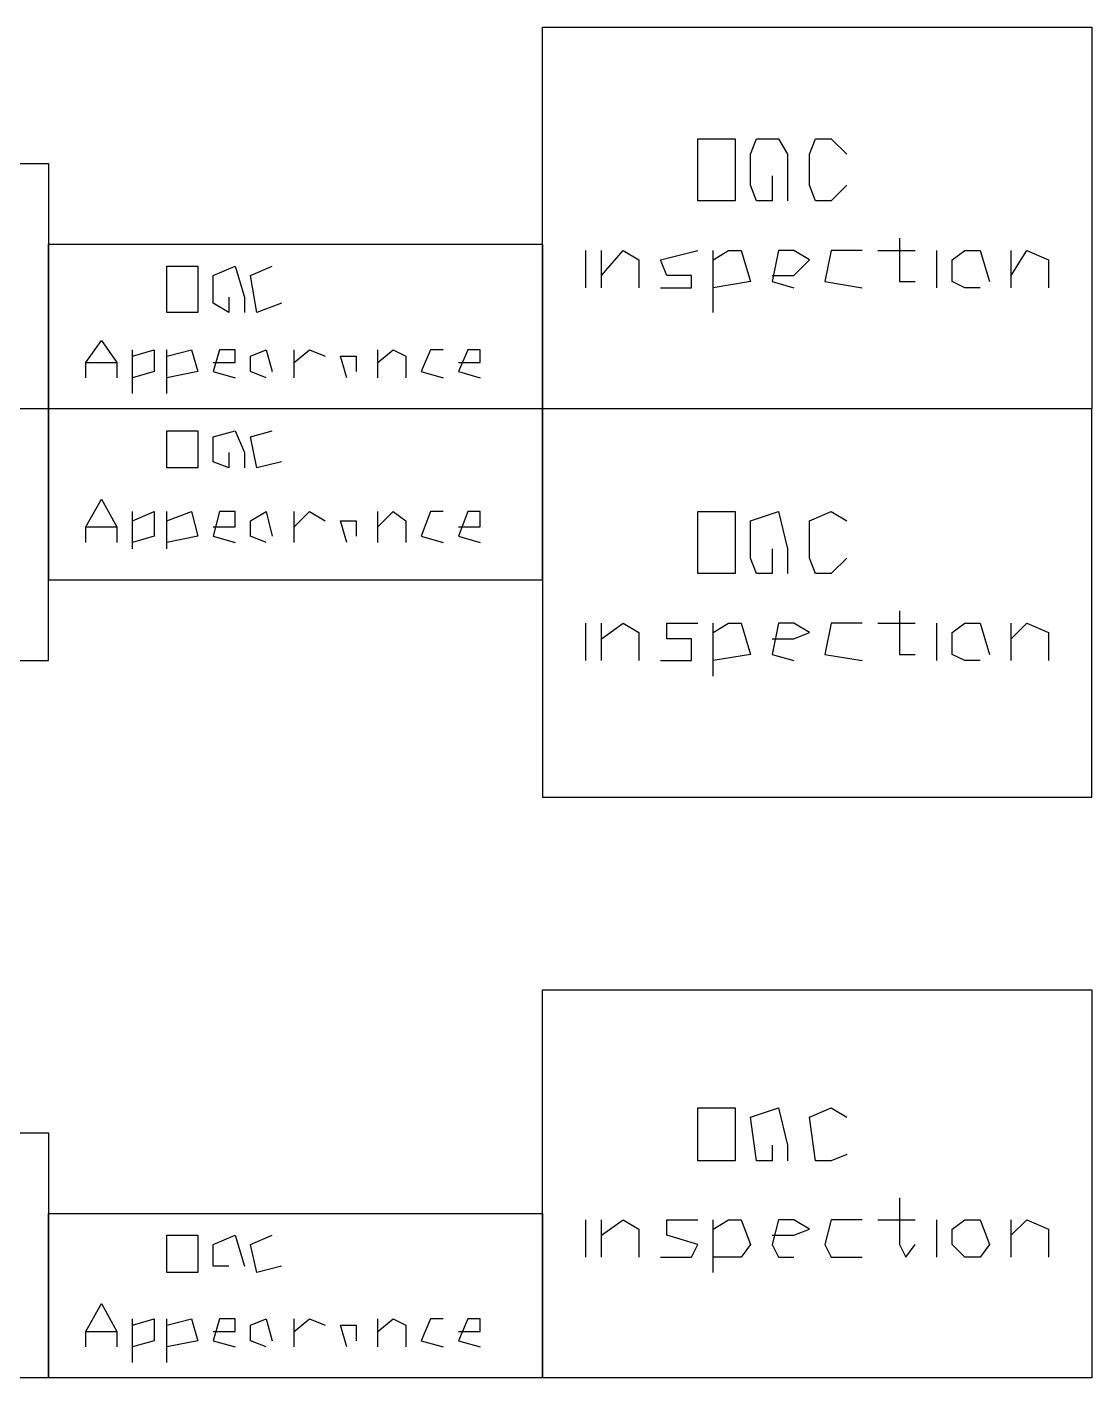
# Model space of a CAD drawing. Header units: millimetres. Extents: x 5 to 415, y 48 to 251.
# Drawn here: x 70.73 to 76.78, y 166.25 to 173.92 of the extents above; entities that cross this region are included whole.
import ezdxf

# ---------------------------------------------------------------- set-up
doc = ezdxf.new("R2010")
doc.units = ezdxf.units.MM
doc.layers.add('P', color=7, linetype='Continuous')

msp = doc.modelspace()

# ---------------------------------------------------------------- linework, layer by layer
at = {"layer": 'P'}
for points in [[(73.66, 171.75), (73.66, 173.919)], [(73.66, 173.919), (76.782, 173.919)], [(73.66, 171.75), (73.66, 173.919)], [(73.66, 173.919), (76.782, 173.919)], [(73.66, 171.75), (73.66, 173.919)], [(73.66, 173.919), (76.782, 173.919)], [(73.66, 171.75), (73.66, 173.919)], [(73.66, 173.919), (76.782, 173.919)], [(76.782, 173.919), (76.782, 171.75)], [(76.782, 173.919), (76.782, 171.75)], [(76.782, 173.919), (76.782, 171.75)], [(76.782, 173.919), (76.782, 171.75)], [(74.542, 172.932), (74.542, 173.284)], [(74.542, 173.284), (74.754, 173.284)], [(74.542, 172.932), (74.542, 173.284)], [(74.542, 173.284), (74.754, 173.284)], [(74.542, 172.932), (74.542, 173.284)], [(74.542, 173.284), (74.754, 173.284)], [(74.542, 172.932), (74.542, 173.284)], [(74.542, 173.284), (74.754, 173.284)], [(74.754, 173.284), (74.754, 172.932)], [(74.754, 173.284), (74.754, 172.932)], [(74.754, 173.284), (74.754, 172.932)], [(74.754, 173.284), (74.754, 172.932)], [(74.842, 173.196), (74.877, 173.284)], [(74.842, 173.196), (74.877, 173.284)], [(74.842, 173.196), (74.877, 173.284)], [(74.842, 173.196), (74.877, 173.284)], [(74.877, 173.284), (75.001, 173.284)], [(74.877, 173.284), (75.001, 173.284)], [(74.877, 173.284), (75.001, 173.284)], [(74.877, 173.284), (75.001, 173.284)], [(75.001, 173.284), (75.053, 173.196)], [(75.001, 173.284), (75.053, 173.196)], [(75.001, 173.284), (75.053, 173.196)], [(75.001, 173.284), (75.053, 173.196)], [(75.177, 173.196), (75.212, 173.284)], [(75.177, 173.196), (75.212, 173.284)], [(75.177, 173.196), (75.212, 173.284)], [(75.177, 173.196), (75.212, 173.284)], [(75.212, 173.284), (75.3, 173.284)], [(75.212, 173.284), (75.3, 173.284)], [(75.212, 173.284), (75.3, 173.284)], [(75.212, 173.284), (75.3, 173.284)], [(75.3, 173.284), (75.389, 173.196)], [(75.3, 173.284), (75.389, 173.196)], [(75.3, 173.284), (75.389, 173.196)], [(75.3, 173.284), (75.389, 173.196)], [(74.842, 173.02), (74.842, 173.196)], [(74.842, 173.02), (74.842, 173.196)], [(74.842, 173.02), (74.842, 173.196)], [(74.842, 173.02), (74.842, 173.196)], [(75.053, 173.196), (75.053, 173.073)], [(75.053, 173.196), (75.053, 173.073)], [(75.053, 173.196), (75.053, 173.073)], [(75.053, 173.196), (75.053, 173.073)], [(75.177, 173.02), (75.177, 173.196)], [(75.177, 173.02), (75.177, 173.196)], [(75.177, 173.02), (75.177, 173.196)], [(75.177, 173.02), (75.177, 173.196)], [(68.016, 173.143), (70.855, 173.143)], [(68.016, 173.143), (70.855, 173.143)], [(68.016, 173.143), (70.855, 173.143)], [(68.016, 173.143), (70.855, 173.143)], [(70.855, 173.143), (70.855, 171.75)], [(70.855, 173.143), (70.855, 171.75)], [(70.855, 173.143), (70.855, 171.75)], [(70.855, 173.143), (70.855, 171.75)], [(74.877, 172.932), (74.842, 173.02)], [(74.877, 172.932), (74.842, 173.02)], [(74.877, 172.932), (74.842, 173.02)], [(74.877, 172.932), (74.842, 173.02)], [(74.965, 173.073), (74.965, 172.932)], [(74.965, 173.073), (74.965, 172.932)], [(74.965, 173.073), (74.965, 172.932)], [(74.965, 173.073), (74.965, 172.932)], [(75.053, 173.073), (75.053, 172.932)], [(75.053, 173.073), (75.053, 172.932)], [(75.053, 173.073), (75.053, 172.932)], [(75.053, 173.073), (75.053, 172.932)], [(75.212, 172.932), (75.177, 173.02)], [(75.212, 172.932), (75.177, 173.02)], [(75.212, 172.932), (75.177, 173.02)], [(75.212, 172.932), (75.177, 173.02)], [(75.389, 173.02), (75.3, 172.932)], [(75.389, 173.02), (75.3, 172.932)], [(75.389, 173.02), (75.3, 172.932)], [(75.389, 173.02), (75.3, 172.932)], [(74.754, 172.932), (74.542, 172.932)], [(74.754, 172.932), (74.542, 172.932)], [(74.754, 172.932), (74.542, 172.932)], [(74.754, 172.932), (74.542, 172.932)], [(74.965, 172.932), (74.877, 172.932)], [(74.965, 172.932), (74.877, 172.932)], [(74.965, 172.932), (74.877, 172.932)], [(74.965, 172.932), (74.877, 172.932)], [(75.3, 172.932), (75.212, 172.932)], [(75.3, 172.932), (75.212, 172.932)], [(75.3, 172.932), (75.212, 172.932)], [(75.3, 172.932), (75.212, 172.932)], [(75.688, 172.72), (75.688, 172.473)], [(75.688, 172.72), (75.688, 172.473)], [(75.688, 172.72), (75.688, 172.473)], [(75.688, 172.72), (75.688, 172.473)], [(70.855, 171.75), (70.855, 172.685)], [(70.855, 172.685), (73.66, 172.685)], [(70.855, 171.75), (70.855, 172.685)], [(70.855, 172.685), (73.66, 172.685)], [(70.855, 171.75), (70.855, 172.685)], [(70.855, 172.685), (73.66, 172.685)], [(70.855, 171.75), (70.855, 172.685)], [(70.855, 172.685), (73.66, 172.685)], [(73.66, 172.685), (73.66, 171.75)], [(73.66, 172.685), (73.66, 171.75)], [(73.66, 172.685), (73.66, 171.75)], [(73.66, 172.685), (73.66, 171.75)], [(73.907, 172.438), (73.907, 172.649)], [(73.907, 172.438), (73.907, 172.649)], [(73.907, 172.438), (73.907, 172.649)], [(73.907, 172.438), (73.907, 172.649)], [(73.995, 172.438), (73.995, 172.649)], [(73.995, 172.508), (74.119, 172.649)], [(73.995, 172.438), (73.995, 172.649)], [(73.995, 172.508), (74.119, 172.649)], [(73.995, 172.438), (73.995, 172.649)], [(73.995, 172.508), (74.119, 172.649)], [(73.995, 172.438), (73.995, 172.649)], [(73.995, 172.508), (74.119, 172.649)], [(74.119, 172.649), (74.207, 172.597)], [(74.119, 172.649), (74.207, 172.597)], [(74.119, 172.649), (74.207, 172.597)], [(74.119, 172.649), (74.207, 172.597)], [(74.33, 172.597), (74.542, 172.649)], [(74.33, 172.597), (74.542, 172.649)], [(74.33, 172.597), (74.542, 172.649)], [(74.33, 172.597), (74.542, 172.649)], [(74.63, 172.297), (74.63, 172.649)], [(74.63, 172.597), (74.718, 172.649)], [(74.63, 172.297), (74.63, 172.649)], [(74.63, 172.597), (74.718, 172.649)], [(74.63, 172.297), (74.63, 172.649)], [(74.63, 172.597), (74.718, 172.649)], [(74.63, 172.297), (74.63, 172.649)], [(74.63, 172.597), (74.718, 172.649)], [(74.718, 172.649), (74.789, 172.649)], [(74.718, 172.649), (74.789, 172.649)], [(74.718, 172.649), (74.789, 172.649)], [(74.718, 172.649), (74.789, 172.649)], [(74.789, 172.649), (74.842, 172.473)], [(74.789, 172.649), (74.842, 172.473)], [(74.789, 172.649), (74.842, 172.473)], [(74.789, 172.649), (74.842, 172.473)], [(75.001, 172.649), (74.965, 172.473)], [(75.001, 172.649), (74.965, 172.473)], [(75.001, 172.649), (74.965, 172.473)], [(75.001, 172.649), (74.965, 172.473)], [(75.089, 172.649), (75.001, 172.649)], [(75.089, 172.649), (75.001, 172.649)], [(75.089, 172.649), (75.001, 172.649)], [(75.089, 172.649), (75.001, 172.649)], [(75.177, 172.597), (75.089, 172.649)], [(75.177, 172.597), (75.089, 172.649)], [(75.177, 172.597), (75.089, 172.649)], [(75.177, 172.597), (75.089, 172.649)], [(75.3, 172.649), (75.265, 172.473)], [(75.3, 172.649), (75.265, 172.473)], [(75.3, 172.649), (75.265, 172.473)], [(75.3, 172.649), (75.265, 172.473)], [(75.477, 172.649), (75.3, 172.649)], [(75.477, 172.649), (75.3, 172.649)], [(75.477, 172.649), (75.3, 172.649)], [(75.477, 172.649), (75.3, 172.649)], [(75.565, 172.649), (75.777, 172.649)], [(75.565, 172.649), (75.777, 172.649)], [(75.565, 172.649), (75.777, 172.649)], [(75.565, 172.649), (75.777, 172.649)], [(75.9, 172.438), (75.9, 172.649)], [(75.9, 172.438), (75.9, 172.649)], [(75.9, 172.438), (75.9, 172.649)], [(75.9, 172.438), (75.9, 172.649)], [(75.988, 172.597), (76.059, 172.649)], [(75.988, 172.597), (76.059, 172.649)], [(75.988, 172.597), (76.059, 172.649)], [(75.988, 172.597), (76.059, 172.649)], [(76.059, 172.649), (76.147, 172.649)], [(76.059, 172.649), (76.147, 172.649)], [(76.059, 172.649), (76.147, 172.649)], [(76.059, 172.649), (76.147, 172.649)], [(76.147, 172.649), (76.2, 172.473)], [(76.147, 172.649), (76.2, 172.473)], [(76.147, 172.649), (76.2, 172.473)], [(76.147, 172.649), (76.2, 172.473)], [(76.323, 172.438), (76.323, 172.649)], [(76.323, 172.508), (76.412, 172.649)], [(76.323, 172.438), (76.323, 172.649)], [(76.323, 172.508), (76.412, 172.649)], [(76.323, 172.438), (76.323, 172.649)], [(76.323, 172.508), (76.412, 172.649)], [(76.323, 172.438), (76.323, 172.649)], [(76.323, 172.508), (76.412, 172.649)], [(76.412, 172.649), (76.535, 172.597)], [(76.412, 172.649), (76.535, 172.597)], [(76.412, 172.649), (76.535, 172.597)], [(76.412, 172.649), (76.535, 172.597)], [(71.526, 172.297), (71.526, 172.561)], [(71.526, 172.561), (71.702, 172.561)], [(71.526, 172.297), (71.526, 172.561)], [(71.526, 172.561), (71.702, 172.561)], [(71.526, 172.297), (71.526, 172.561)], [(71.526, 172.561), (71.702, 172.561)], [(71.526, 172.297), (71.526, 172.561)], [(71.526, 172.561), (71.702, 172.561)], [(71.702, 172.561), (71.702, 172.297)], [(71.702, 172.561), (71.702, 172.297)], [(71.702, 172.561), (71.702, 172.297)], [(71.702, 172.561), (71.702, 172.297)], [(71.79, 172.508), (71.914, 172.561)], [(71.79, 172.508), (71.914, 172.561)], [(71.79, 172.508), (71.914, 172.561)], [(71.79, 172.508), (71.914, 172.561)], [(71.914, 172.561), (71.967, 172.385)], [(71.914, 172.561), (71.967, 172.385)], [(71.914, 172.561), (71.967, 172.385)], [(71.914, 172.561), (71.967, 172.385)], [(72.002, 172.508), (72.125, 172.561)], [(72.002, 172.508), (72.125, 172.561)], [(72.002, 172.508), (72.125, 172.561)], [(72.002, 172.508), (72.125, 172.561)], [(74.207, 172.597), (74.207, 172.438)], [(74.207, 172.597), (74.207, 172.438)], [(74.207, 172.597), (74.207, 172.438)], [(74.207, 172.597), (74.207, 172.438)], [(74.366, 172.508), (74.33, 172.597)], [(74.366, 172.508), (74.33, 172.597)], [(74.366, 172.508), (74.33, 172.597)], [(74.366, 172.508), (74.33, 172.597)], [(75.089, 172.508), (75.177, 172.597)], [(75.089, 172.508), (75.177, 172.597)], [(75.089, 172.508), (75.177, 172.597)], [(75.089, 172.508), (75.177, 172.597)], [(75.988, 172.473), (75.988, 172.597)], [(75.988, 172.473), (75.988, 172.597)], [(75.988, 172.473), (75.988, 172.597)], [(75.988, 172.473), (75.988, 172.597)], [(76.535, 172.597), (76.535, 172.438)], [(76.535, 172.597), (76.535, 172.438)], [(76.535, 172.597), (76.535, 172.438)], [(76.535, 172.597), (76.535, 172.438)], [(71.79, 172.35), (71.79, 172.508)], [(71.79, 172.35), (71.79, 172.508)], [(71.79, 172.35), (71.79, 172.508)], [(71.79, 172.35), (71.79, 172.508)], [(72.037, 172.297), (72.002, 172.508)], [(72.037, 172.297), (72.002, 172.508)], [(72.037, 172.297), (72.002, 172.508)], [(72.037, 172.297), (72.002, 172.508)], [(74.507, 172.508), (74.366, 172.508)], [(74.507, 172.508), (74.366, 172.508)], [(74.507, 172.508), (74.366, 172.508)], [(74.507, 172.508), (74.366, 172.508)], [(74.507, 172.438), (74.507, 172.508)], [(74.507, 172.438), (74.507, 172.508)], [(74.507, 172.438), (74.507, 172.508)], [(74.507, 172.438), (74.507, 172.508)], [(74.842, 172.473), (74.63, 172.438)], [(74.842, 172.473), (74.63, 172.438)], [(74.842, 172.473), (74.63, 172.438)], [(74.842, 172.473), (74.63, 172.438)], [(74.965, 172.508), (75.089, 172.508)], [(74.965, 172.508), (75.089, 172.508)], [(74.965, 172.508), (75.089, 172.508)], [(74.965, 172.508), (75.089, 172.508)], [(74.965, 172.473), (75.089, 172.438)], [(74.965, 172.473), (75.089, 172.438)], [(74.965, 172.473), (75.089, 172.438)], [(74.965, 172.473), (75.089, 172.438)], [(75.265, 172.473), (75.477, 172.438)], [(75.265, 172.473), (75.477, 172.438)], [(75.265, 172.473), (75.477, 172.438)], [(75.265, 172.473), (75.477, 172.438)], [(75.688, 172.473), (75.777, 172.473)], [(75.688, 172.473), (75.777, 172.473)], [(75.688, 172.473), (75.777, 172.473)], [(75.688, 172.473), (75.777, 172.473)], [(76.059, 172.438), (75.988, 172.473)], [(76.059, 172.438), (75.988, 172.473)], [(76.059, 172.438), (75.988, 172.473)], [(76.059, 172.438), (75.988, 172.473)], [(74.33, 172.438), (74.507, 172.438)], [(74.33, 172.438), (74.507, 172.438)], [(74.33, 172.438), (74.507, 172.438)], [(74.33, 172.438), (74.507, 172.438)], [(76.147, 172.438), (76.059, 172.438)], [(76.147, 172.438), (76.059, 172.438)], [(76.147, 172.438), (76.059, 172.438)], [(76.147, 172.438), (76.059, 172.438)], [(71.878, 172.297), (71.79, 172.35)], [(71.878, 172.297), (71.79, 172.35)], [(71.878, 172.297), (71.79, 172.35)], [(71.878, 172.297), (71.79, 172.35)], [(71.878, 172.385), (71.878, 172.297)], [(71.878, 172.385), (71.878, 172.297)], [(71.878, 172.385), (71.878, 172.297)], [(71.878, 172.385), (71.878, 172.297)], [(71.967, 172.385), (71.967, 172.297)], [(71.967, 172.385), (71.967, 172.297)], [(71.967, 172.385), (71.967, 172.297)], [(71.967, 172.385), (71.967, 172.297)], [(72.178, 172.35), (72.037, 172.297)], [(72.178, 172.35), (72.037, 172.297)], [(72.178, 172.35), (72.037, 172.297)], [(72.178, 172.35), (72.037, 172.297)], [(71.702, 172.297), (71.526, 172.297)], [(71.702, 172.297), (71.526, 172.297)], [(71.702, 172.297), (71.526, 172.297)], [(71.702, 172.297), (71.526, 172.297)], [(71.067, 172.014), (71.155, 172.138)], [(71.067, 172.014), (71.155, 172.138)], [(71.067, 172.014), (71.155, 172.138)], [(71.067, 172.014), (71.155, 172.138)], [(71.155, 172.138), (71.243, 172.014)], [(71.155, 172.138), (71.243, 172.014)], [(71.155, 172.138), (71.243, 172.014)], [(71.155, 172.138), (71.243, 172.014)], [(71.332, 171.838), (71.332, 172.085)], [(71.332, 172.05), (71.455, 172.085)], [(71.332, 171.838), (71.332, 172.085)], [(71.332, 172.05), (71.455, 172.085)], [(71.332, 171.838), (71.332, 172.085)], [(71.332, 172.05), (71.455, 172.085)], [(71.332, 171.838), (71.332, 172.085)], [(71.332, 172.05), (71.455, 172.085)], [(71.455, 172.085), (71.455, 171.962)], [(71.455, 172.085), (71.455, 171.962)], [(71.455, 172.085), (71.455, 171.962)], [(71.455, 172.085), (71.455, 171.962)], [(71.526, 171.838), (71.526, 172.085)], [(71.526, 172.05), (71.667, 172.085)], [(71.526, 171.838), (71.526, 172.085)], [(71.526, 172.05), (71.667, 172.085)], [(71.526, 171.838), (71.526, 172.085)], [(71.526, 172.05), (71.667, 172.085)], [(71.526, 171.838), (71.526, 172.085)], [(71.526, 172.05), (71.667, 172.085)], [(71.667, 172.085), (71.702, 171.962)], [(71.667, 172.085), (71.702, 171.962)], [(71.667, 172.085), (71.702, 171.962)], [(71.667, 172.085), (71.702, 171.962)], [(71.826, 172.085), (71.79, 171.962)], [(71.826, 172.085), (71.79, 171.962)], [(71.826, 172.085), (71.79, 171.962)], [(71.826, 172.085), (71.79, 171.962)], [(71.914, 172.085), (71.826, 172.085)], [(71.914, 172.085), (71.826, 172.085)], [(71.914, 172.085), (71.826, 172.085)], [(71.914, 172.085), (71.826, 172.085)], [(71.914, 172.014), (71.914, 172.085)], [(71.914, 172.014), (71.914, 172.085)], [(71.914, 172.014), (71.914, 172.085)], [(71.914, 172.014), (71.914, 172.085)], [(72.002, 172.05), (72.09, 172.085)], [(72.002, 172.05), (72.09, 172.085)], [(72.002, 172.05), (72.09, 172.085)], [(72.002, 172.05), (72.09, 172.085)], [(72.09, 172.085), (72.125, 171.962)], [(72.09, 172.085), (72.125, 171.962)], [(72.09, 172.085), (72.125, 171.962)], [(72.09, 172.085), (72.125, 171.962)], [(72.249, 171.926), (72.249, 172.085)], [(72.249, 172.014), (72.337, 172.085)], [(72.249, 171.926), (72.249, 172.085)], [(72.249, 172.014), (72.337, 172.085)], [(72.249, 171.926), (72.249, 172.085)], [(72.249, 172.014), (72.337, 172.085)], [(72.249, 171.926), (72.249, 172.085)], [(72.249, 172.014), (72.337, 172.085)], [(72.337, 172.085), (72.425, 172.05)], [(72.337, 172.085), (72.425, 172.05)], [(72.337, 172.085), (72.425, 172.05)], [(72.337, 172.085), (72.425, 172.05)], [(72.725, 171.926), (72.725, 172.085)], [(72.725, 172.014), (72.813, 172.085)], [(72.725, 171.926), (72.725, 172.085)], [(72.725, 172.014), (72.813, 172.085)], [(72.725, 171.926), (72.725, 172.085)], [(72.725, 172.014), (72.813, 172.085)], [(72.725, 171.926), (72.725, 172.085)], [(72.725, 172.014), (72.813, 172.085)], [(72.813, 172.085), (72.884, 172.05)], [(72.813, 172.085), (72.884, 172.05)], [(72.813, 172.085), (72.884, 172.05)], [(72.813, 172.085), (72.884, 172.05)], [(73.025, 172.085), (72.972, 171.962)], [(73.025, 172.085), (72.972, 171.962)], [(73.025, 172.085), (72.972, 171.962)], [(73.025, 172.085), (72.972, 171.962)], [(73.096, 172.085), (73.025, 172.085)], [(73.096, 172.085), (73.025, 172.085)], [(73.096, 172.085), (73.025, 172.085)], [(73.096, 172.085), (73.025, 172.085)], [(73.237, 172.085), (73.184, 171.962)], [(73.237, 172.085), (73.184, 171.962)], [(73.237, 172.085), (73.184, 171.962)], [(73.237, 172.085), (73.184, 171.962)], [(73.307, 172.085), (73.237, 172.085)], [(73.307, 172.085), (73.237, 172.085)], [(73.307, 172.085), (73.237, 172.085)], [(73.307, 172.085), (73.237, 172.085)], [(73.307, 172.014), (73.307, 172.085)], [(73.307, 172.014), (73.307, 172.085)], [(73.307, 172.014), (73.307, 172.085)], [(73.307, 172.014), (73.307, 172.085)], [(71.067, 171.926), (71.067, 172.014)], [(71.067, 172.014), (71.243, 172.014)], [(71.067, 171.926), (71.067, 172.014)], [(71.067, 172.014), (71.243, 172.014)], [(71.067, 171.926), (71.067, 172.014)], [(71.067, 172.014), (71.243, 172.014)], [(71.067, 171.926), (71.067, 172.014)], [(71.067, 172.014), (71.243, 172.014)], [(71.243, 172.014), (71.243, 171.926)], [(71.243, 172.014), (71.243, 171.926)], [(71.243, 172.014), (71.243, 171.926)], [(71.243, 172.014), (71.243, 171.926)], [(71.79, 172.014), (71.914, 172.014)], [(71.79, 172.014), (71.914, 172.014)], [(71.79, 172.014), (71.914, 172.014)], [(71.79, 172.014), (71.914, 172.014)], [(72.002, 171.962), (72.002, 172.05)], [(72.002, 171.962), (72.002, 172.05)], [(72.002, 171.962), (72.002, 172.05)], [(72.002, 171.962), (72.002, 172.05)], [(72.549, 171.926), (72.513, 172.05)], [(72.513, 172.05), (72.602, 172.05)], [(72.549, 171.926), (72.513, 172.05)], [(72.513, 172.05), (72.602, 172.05)], [(72.549, 171.926), (72.513, 172.05)], [(72.513, 172.05), (72.602, 172.05)], [(72.549, 171.926), (72.513, 172.05)], [(72.513, 172.05), (72.602, 172.05)], [(72.602, 172.05), (72.602, 171.962)], [(72.602, 172.05), (72.602, 171.962)], [(72.602, 172.05), (72.602, 171.962)], [(72.602, 172.05), (72.602, 171.962)], [(72.884, 172.05), (72.884, 171.926)], [(72.884, 172.05), (72.884, 171.926)], [(72.884, 172.05), (72.884, 171.926)], [(72.884, 172.05), (72.884, 171.926)], [(73.184, 172.014), (73.307, 172.014)], [(73.184, 172.014), (73.307, 172.014)], [(73.184, 172.014), (73.307, 172.014)], [(73.184, 172.014), (73.307, 172.014)], [(71.455, 171.962), (71.332, 171.926)], [(71.455, 171.962), (71.332, 171.926)], [(71.455, 171.962), (71.332, 171.926)], [(71.455, 171.962), (71.332, 171.926)], [(71.702, 171.962), (71.526, 171.926)], [(71.702, 171.962), (71.526, 171.926)], [(71.702, 171.962), (71.526, 171.926)], [(71.702, 171.962), (71.526, 171.926)], [(71.79, 171.962), (71.914, 171.926)], [(71.79, 171.962), (71.914, 171.926)], [(71.79, 171.962), (71.914, 171.926)], [(71.79, 171.962), (71.914, 171.926)], [(72.09, 171.926), (72.002, 171.962)], [(72.09, 171.926), (72.002, 171.962)], [(72.09, 171.926), (72.002, 171.962)], [(72.09, 171.926), (72.002, 171.962)], [(72.972, 171.962), (73.096, 171.926)], [(72.972, 171.962), (73.096, 171.926)], [(72.972, 171.962), (73.096, 171.926)], [(72.972, 171.962), (73.096, 171.926)], [(73.184, 171.962), (73.307, 171.926)], [(73.184, 171.962), (73.307, 171.926)], [(73.184, 171.962), (73.307, 171.926)], [(73.184, 171.962), (73.307, 171.926)], [(70.855, 171.75), (68.016, 171.75)], [(70.855, 171.75), (68.016, 171.75)], [(70.855, 171.75), (68.016, 171.75)], [(70.855, 171.75), (68.016, 171.75)], [(70.855, 171.75), (68.016, 171.75)], [(73.66, 171.75), (70.855, 171.75)], [(73.66, 171.75), (70.855, 171.75)], [(73.66, 171.75), (70.855, 171.75)], [(73.66, 171.75), (70.855, 171.75)], [(73.66, 171.75), (70.855, 171.75)], [(70.855, 171.75), (70.855, 170.78)], [(70.855, 170.321), (70.855, 171.75)], [(76.782, 171.75), (73.66, 171.75)], [(76.782, 171.75), (73.66, 171.75)], [(76.782, 171.75), (73.66, 171.75)], [(76.782, 171.75), (73.66, 171.75)], [(76.782, 171.75), (73.66, 171.75)], [(73.66, 171.75), (73.66, 169.545)], [(73.66, 170.78), (73.66, 171.75)], [(76.782, 169.545), (76.782, 171.75)], [(71.526, 171.415), (71.526, 171.626)], [(71.526, 171.626), (71.702, 171.626)], [(71.702, 171.626), (71.702, 171.415)], [(71.79, 171.591), (71.914, 171.626)], [(71.914, 171.626), (71.967, 171.503)], [(72.002, 171.591), (72.125, 171.626)], [(71.79, 171.45), (71.79, 171.591)], [(72.037, 171.415), (72.002, 171.591)], [(71.878, 171.503), (71.878, 171.415)], [(71.967, 171.503), (71.967, 171.415)], [(71.702, 171.415), (71.526, 171.415)], [(71.878, 171.415), (71.79, 171.45)], [(72.178, 171.45), (72.037, 171.415)], [(71.067, 171.08), (71.155, 171.238)], [(71.155, 171.238), (71.243, 171.08)], [(71.332, 170.956), (71.332, 171.168)], [(71.332, 171.115), (71.455, 171.168)], [(71.455, 171.168), (71.455, 171.027)], [(71.526, 170.956), (71.526, 171.168)], [(71.526, 171.115), (71.667, 171.168)], [(71.667, 171.168), (71.702, 171.027)], [(71.826, 171.168), (71.79, 171.027)], [(71.914, 171.168), (71.826, 171.168)], [(71.914, 171.08), (71.914, 171.168)], [(72.002, 171.115), (72.09, 171.168)], [(72.09, 171.168), (72.125, 171.027)], [(72.249, 170.991), (72.249, 171.168)], [(72.249, 171.08), (72.337, 171.168)], [(72.337, 171.168), (72.425, 171.115)], [(72.725, 170.991), (72.725, 171.168)], [(72.725, 171.08), (72.813, 171.168)], [(72.813, 171.168), (72.884, 171.115)], [(73.025, 171.168), (72.972, 171.027)], [(73.096, 171.168), (73.025, 171.168)], [(73.237, 171.168), (73.184, 171.027)], [(73.307, 171.168), (73.237, 171.168)], [(73.307, 171.08), (73.307, 171.168)], [(74.542, 170.815), (74.542, 171.168)], [(74.542, 171.168), (74.754, 171.168)], [(74.754, 171.168), (74.754, 170.815)], [(74.842, 171.115), (75.001, 171.168)], [(75.001, 171.168), (75.053, 170.956)], [(75.177, 171.115), (75.3, 171.168)], [(75.3, 171.168), (75.389, 171.115)], [(72.002, 171.027), (72.002, 171.115)], [(72.549, 170.991), (72.513, 171.115)], [(72.513, 171.115), (72.602, 171.115)], [(72.602, 171.115), (72.602, 171.027)], [(72.884, 171.115), (72.884, 170.991)], [(74.842, 170.903), (74.842, 171.115)], [(75.177, 170.903), (75.177, 171.115)], [(71.067, 170.991), (71.067, 171.08)], [(71.067, 171.08), (71.243, 171.08)], [(71.243, 171.08), (71.243, 170.991)], [(71.455, 171.027), (71.332, 170.991)], [(71.702, 171.027), (71.526, 170.991)], [(71.79, 171.08), (71.914, 171.08)], [(71.79, 171.027), (71.914, 170.991)], [(72.09, 170.991), (72.002, 171.027)], [(72.972, 171.027), (73.096, 170.991)], [(73.184, 171.08), (73.307, 171.08)], [(73.184, 171.027), (73.307, 170.991)], [(74.965, 170.956), (74.965, 170.815)], [(75.053, 170.956), (75.053, 170.815)], [(74.877, 170.815), (74.842, 170.903)], [(75.212, 170.815), (75.177, 170.903)], [(75.389, 170.903), (75.3, 170.815)], [(70.855, 170.78), (73.66, 170.78)], [(74.754, 170.815), (74.542, 170.815)], [(74.965, 170.815), (74.877, 170.815)], [(75.3, 170.815), (75.212, 170.815)], [(75.688, 170.603), (75.688, 170.356)], [(73.907, 170.321), (73.907, 170.533)], [(73.995, 170.321), (73.995, 170.533)], [(73.995, 170.445), (74.119, 170.533)], [(74.119, 170.533), (74.207, 170.48)], [(74.207, 170.48), (74.207, 170.321)], [(74.366, 170.445), (74.366, 170.533)], [(74.366, 170.533), (74.542, 170.533)], [(74.63, 170.233), (74.63, 170.533)], [(74.63, 170.48), (74.718, 170.533)], [(74.718, 170.533), (74.789, 170.533)], [(74.789, 170.533), (74.842, 170.356)], [(75.001, 170.533), (74.965, 170.356)], [(75.089, 170.533), (75.001, 170.533)], [(75.177, 170.48), (75.089, 170.533)], [(75.089, 170.445), (75.177, 170.48)], [(75.3, 170.533), (75.265, 170.356)], [(75.477, 170.533), (75.3, 170.533)], [(75.565, 170.533), (75.777, 170.533)], [(75.9, 170.321), (75.9, 170.533)], [(75.988, 170.48), (76.059, 170.533)], [(75.988, 170.356), (75.988, 170.48)], [(76.059, 170.533), (76.147, 170.533)], [(76.147, 170.533), (76.2, 170.356)], [(76.323, 170.321), (76.323, 170.533)], [(76.323, 170.445), (76.412, 170.533)], [(76.412, 170.533), (76.535, 170.48)], [(76.535, 170.48), (76.535, 170.321)], [(74.507, 170.445), (74.366, 170.445)], [(74.507, 170.321), (74.507, 170.445)], [(74.965, 170.445), (75.089, 170.445)], [(68.016, 170.321), (70.855, 170.321)], [(74.33, 170.321), (74.507, 170.321)], [(74.842, 170.356), (74.63, 170.321)], [(74.965, 170.356), (75.089, 170.321)], [(75.265, 170.356), (75.477, 170.321)], [(75.688, 170.356), (75.777, 170.356)], [(76.059, 170.321), (75.988, 170.356)], [(76.147, 170.321), (76.059, 170.321)], [(73.66, 169.545), (76.782, 169.545)], [(73.66, 166.247), (73.66, 168.451)], [(73.66, 168.451), (76.782, 168.451)], [(73.66, 166.247), (73.66, 168.451)], [(73.66, 168.451), (76.782, 168.451)], [(73.66, 166.247), (73.66, 168.451)], [(73.66, 168.451), (76.782, 168.451)], [(73.66, 166.247), (73.66, 168.451)], [(73.66, 168.451), (76.782, 168.451)], [(76.782, 168.451), (76.782, 166.247)], [(76.782, 168.451), (76.782, 166.247)], [(76.782, 168.451), (76.782, 166.247)], [(76.782, 168.451), (76.782, 166.247)], [(74.542, 167.481), (74.542, 167.781)], [(74.542, 167.781), (74.754, 167.781)], [(74.542, 167.481), (74.542, 167.781)], [(74.542, 167.781), (74.754, 167.781)], [(74.542, 167.481), (74.542, 167.781)], [(74.542, 167.781), (74.754, 167.781)], [(74.542, 167.481), (74.542, 167.781)], [(74.542, 167.781), (74.754, 167.781)], [(74.754, 167.781), (74.754, 167.481)], [(74.754, 167.781), (74.754, 167.481)], [(74.754, 167.781), (74.754, 167.481)], [(74.754, 167.781), (74.754, 167.481)], [(74.842, 167.728), (75.001, 167.781)], [(74.842, 167.728), (75.001, 167.781)], [(74.842, 167.728), (75.001, 167.781)], [(74.842, 167.728), (75.001, 167.781)], [(74.877, 167.481), (74.842, 167.728)], [(74.877, 167.481), (74.842, 167.728)], [(74.877, 167.481), (74.842, 167.728)], [(74.877, 167.481), (74.842, 167.728)], [(75.001, 167.781), (75.053, 167.569)], [(75.001, 167.781), (75.053, 167.569)], [(75.001, 167.781), (75.053, 167.569)], [(75.001, 167.781), (75.053, 167.569)], [(75.177, 167.728), (75.3, 167.781)], [(75.177, 167.728), (75.3, 167.781)], [(75.177, 167.728), (75.3, 167.781)], [(75.177, 167.728), (75.3, 167.781)], [(75.212, 167.481), (75.177, 167.728)], [(75.212, 167.481), (75.177, 167.728)], [(75.212, 167.481), (75.177, 167.728)], [(75.212, 167.481), (75.177, 167.728)], [(75.3, 167.781), (75.389, 167.728)], [(75.3, 167.781), (75.389, 167.728)], [(75.3, 167.781), (75.389, 167.728)], [(75.3, 167.781), (75.389, 167.728)], [(68.016, 167.64), (70.855, 167.64)], [(68.016, 167.64), (70.855, 167.64)], [(68.016, 167.64), (70.855, 167.64)], [(68.016, 167.64), (70.855, 167.64)], [(70.855, 167.64), (70.855, 166.247)], [(70.855, 167.64), (70.855, 166.247)], [(70.855, 167.64), (70.855, 166.247)], [(70.855, 167.64), (70.855, 166.247)], [(74.965, 167.569), (74.965, 167.481)], [(74.965, 167.569), (74.965, 167.481)], [(74.965, 167.569), (74.965, 167.481)], [(74.965, 167.569), (74.965, 167.481)], [(75.053, 167.569), (75.053, 167.481)], [(75.053, 167.569), (75.053, 167.481)], [(75.053, 167.569), (75.053, 167.481)], [(75.053, 167.569), (75.053, 167.481)], [(74.754, 167.481), (74.542, 167.481)], [(74.754, 167.481), (74.542, 167.481)], [(74.754, 167.481), (74.542, 167.481)], [(74.754, 167.481), (74.542, 167.481)], [(74.965, 167.481), (74.877, 167.481)], [(74.965, 167.481), (74.877, 167.481)], [(74.965, 167.481), (74.877, 167.481)], [(74.965, 167.481), (74.877, 167.481)], [(75.3, 167.481), (75.212, 167.481)], [(75.3, 167.481), (75.212, 167.481)], [(75.3, 167.481), (75.212, 167.481)], [(75.3, 167.481), (75.212, 167.481)], [(75.389, 167.517), (75.3, 167.481)], [(75.389, 167.517), (75.3, 167.481)], [(75.389, 167.517), (75.3, 167.481)], [(75.389, 167.517), (75.3, 167.481)], [(75.688, 167.27), (75.688, 167.005)], [(75.688, 167.27), (75.688, 167.005)], [(75.688, 167.27), (75.688, 167.005)], [(75.688, 167.27), (75.688, 167.005)], [(70.855, 166.247), (70.855, 167.181)], [(70.855, 167.181), (73.66, 167.181)], [(70.855, 166.247), (70.855, 167.181)], [(70.855, 167.181), (73.66, 167.181)], [(70.855, 166.247), (70.855, 167.181)], [(70.855, 167.181), (73.66, 167.181)], [(70.855, 166.247), (70.855, 167.181)], [(70.855, 167.181), (73.66, 167.181)], [(73.66, 167.181), (73.66, 166.247)], [(73.66, 167.181), (73.66, 166.247)], [(73.66, 167.181), (73.66, 166.247)], [(73.66, 167.181), (73.66, 166.247)], [(73.907, 166.934), (73.907, 167.146)], [(73.907, 166.934), (73.907, 167.146)], [(73.907, 166.934), (73.907, 167.146)], [(73.907, 166.934), (73.907, 167.146)], [(73.995, 166.934), (73.995, 167.146)], [(73.995, 167.058), (74.119, 167.146)], [(73.995, 166.934), (73.995, 167.146)], [(73.995, 167.058), (74.119, 167.146)], [(73.995, 166.934), (73.995, 167.146)], [(73.995, 167.058), (74.119, 167.146)], [(73.995, 166.934), (73.995, 167.146)], [(73.995, 167.058), (74.119, 167.146)], [(74.119, 167.146), (74.207, 167.093)], [(74.119, 167.146), (74.207, 167.093)], [(74.119, 167.146), (74.207, 167.093)], [(74.119, 167.146), (74.207, 167.093)], [(74.366, 167.058), (74.366, 167.146)], [(74.366, 167.146), (74.542, 167.146)], [(74.366, 167.058), (74.366, 167.146)], [(74.366, 167.146), (74.542, 167.146)], [(74.366, 167.058), (74.366, 167.146)], [(74.366, 167.146), (74.542, 167.146)], [(74.366, 167.058), (74.366, 167.146)], [(74.366, 167.146), (74.542, 167.146)], [(74.63, 166.846), (74.63, 167.146)], [(74.63, 167.093), (74.718, 167.146)], [(74.63, 166.846), (74.63, 167.146)], [(74.63, 167.093), (74.718, 167.146)], [(74.63, 166.846), (74.63, 167.146)], [(74.63, 167.093), (74.718, 167.146)], [(74.63, 166.846), (74.63, 167.146)], [(74.63, 167.093), (74.718, 167.146)], [(74.718, 167.146), (74.789, 167.146)], [(74.718, 167.146), (74.789, 167.146)], [(74.718, 167.146), (74.789, 167.146)], [(74.718, 167.146), (74.789, 167.146)], [(74.789, 167.146), (74.842, 167.005)], [(74.789, 167.146), (74.842, 167.005)], [(74.789, 167.146), (74.842, 167.005)], [(74.789, 167.146), (74.842, 167.005)], [(75.001, 167.146), (74.965, 167.005)], [(75.001, 167.146), (74.965, 167.005)], [(75.001, 167.146), (74.965, 167.005)], [(75.001, 167.146), (74.965, 167.005)], [(75.089, 167.146), (75.001, 167.146)], [(75.089, 167.146), (75.001, 167.146)], [(75.089, 167.146), (75.001, 167.146)], [(75.089, 167.146), (75.001, 167.146)], [(75.177, 167.093), (75.089, 167.146)], [(75.177, 167.093), (75.089, 167.146)], [(75.177, 167.093), (75.089, 167.146)], [(75.177, 167.093), (75.089, 167.146)], [(75.3, 167.146), (75.265, 167.005)], [(75.3, 167.146), (75.265, 167.005)], [(75.3, 167.146), (75.265, 167.005)], [(75.3, 167.146), (75.265, 167.005)], [(75.477, 167.146), (75.3, 167.146)], [(75.477, 167.146), (75.3, 167.146)], [(75.477, 167.146), (75.3, 167.146)], [(75.477, 167.146), (75.3, 167.146)], [(75.565, 167.146), (75.777, 167.146)], [(75.565, 167.146), (75.777, 167.146)], [(75.565, 167.146), (75.777, 167.146)], [(75.565, 167.146), (75.777, 167.146)], [(75.9, 166.934), (75.9, 167.146)], [(75.9, 166.934), (75.9, 167.146)], [(75.9, 166.934), (75.9, 167.146)], [(75.9, 166.934), (75.9, 167.146)], [(75.988, 167.093), (76.059, 167.146)], [(75.988, 167.093), (76.059, 167.146)], [(75.988, 167.093), (76.059, 167.146)], [(75.988, 167.093), (76.059, 167.146)], [(76.059, 167.146), (76.147, 167.146)], [(76.059, 167.146), (76.147, 167.146)], [(76.059, 167.146), (76.147, 167.146)], [(76.059, 167.146), (76.147, 167.146)], [(76.147, 167.146), (76.2, 167.005)], [(76.147, 167.146), (76.2, 167.005)], [(76.147, 167.146), (76.2, 167.005)], [(76.147, 167.146), (76.2, 167.005)], [(76.323, 166.934), (76.323, 167.146)], [(76.323, 167.058), (76.412, 167.146)], [(76.323, 166.934), (76.323, 167.146)], [(76.323, 167.058), (76.412, 167.146)], [(76.323, 166.934), (76.323, 167.146)], [(76.323, 167.058), (76.412, 167.146)], [(76.323, 166.934), (76.323, 167.146)], [(76.323, 167.058), (76.412, 167.146)], [(76.412, 167.146), (76.535, 167.093)], [(76.412, 167.146), (76.535, 167.093)], [(76.412, 167.146), (76.535, 167.093)], [(76.412, 167.146), (76.535, 167.093)], [(71.526, 166.846), (71.526, 167.058)], [(71.526, 167.058), (71.702, 167.058)], [(71.526, 166.846), (71.526, 167.058)], [(71.526, 167.058), (71.702, 167.058)], [(71.526, 166.846), (71.526, 167.058)], [(71.526, 167.058), (71.702, 167.058)], [(71.526, 166.846), (71.526, 167.058)], [(71.526, 167.058), (71.702, 167.058)], [(71.702, 167.058), (71.702, 166.846)], [(71.702, 167.058), (71.702, 166.846)], [(71.702, 167.058), (71.702, 166.846)], [(71.702, 167.058), (71.702, 166.846)], [(71.79, 167.005), (71.914, 167.058)], [(71.79, 167.005), (71.914, 167.058)], [(71.79, 167.005), (71.914, 167.058)], [(71.79, 167.005), (71.914, 167.058)], [(71.914, 167.058), (71.967, 166.882)], [(71.914, 167.058), (71.967, 166.882)], [(71.914, 167.058), (71.967, 166.882)], [(71.914, 167.058), (71.967, 166.882)], [(72.002, 167.005), (72.125, 167.058)], [(72.002, 167.005), (72.125, 167.058)], [(72.002, 167.005), (72.125, 167.058)], [(72.002, 167.005), (72.125, 167.058)], [(74.207, 167.093), (74.207, 166.934)], [(74.207, 167.093), (74.207, 166.934)], [(74.207, 167.093), (74.207, 166.934)], [(74.207, 167.093), (74.207, 166.934)], [(74.542, 167.005), (74.366, 167.058)], [(74.542, 167.005), (74.366, 167.058)], [(74.542, 167.005), (74.366, 167.058)], [(74.542, 167.005), (74.366, 167.058)], [(74.965, 167.058), (75.089, 167.058)], [(74.965, 167.058), (75.089, 167.058)], [(74.965, 167.058), (75.089, 167.058)], [(74.965, 167.058), (75.089, 167.058)], [(75.089, 167.058), (75.177, 167.093)], [(75.089, 167.058), (75.177, 167.093)], [(75.089, 167.058), (75.177, 167.093)], [(75.089, 167.058), (75.177, 167.093)], [(75.988, 167.005), (75.988, 167.093)], [(75.988, 167.005), (75.988, 167.093)], [(75.988, 167.005), (75.988, 167.093)], [(75.988, 167.005), (75.988, 167.093)], [(76.535, 167.093), (76.535, 166.934)], [(76.535, 167.093), (76.535, 166.934)], [(76.535, 167.093), (76.535, 166.934)], [(76.535, 167.093), (76.535, 166.934)], [(71.79, 166.882), (71.79, 167.005)], [(71.79, 166.882), (71.79, 167.005)], [(71.79, 166.882), (71.79, 167.005)], [(71.79, 166.882), (71.79, 167.005)], [(72.037, 166.846), (72.002, 167.005)], [(72.037, 166.846), (72.002, 167.005)], [(72.037, 166.846), (72.002, 167.005)], [(72.037, 166.846), (72.002, 167.005)], [(74.507, 166.934), (74.542, 167.005)], [(74.507, 166.934), (74.542, 167.005)], [(74.507, 166.934), (74.542, 167.005)], [(74.507, 166.934), (74.542, 167.005)], [(74.842, 167.005), (74.789, 166.934)], [(74.842, 167.005), (74.789, 166.934)], [(74.842, 167.005), (74.789, 166.934)], [(74.842, 167.005), (74.789, 166.934)], [(74.965, 167.005), (75.001, 166.934)], [(74.965, 167.005), (75.001, 166.934)], [(74.965, 167.005), (75.001, 166.934)], [(74.965, 167.005), (75.001, 166.934)], [(75.265, 167.005), (75.3, 166.934)], [(75.265, 167.005), (75.3, 166.934)], [(75.265, 167.005), (75.3, 166.934)], [(75.265, 167.005), (75.3, 166.934)], [(75.688, 167.005), (75.724, 166.934)], [(75.688, 167.005), (75.724, 166.934)], [(75.688, 167.005), (75.724, 166.934)], [(75.688, 167.005), (75.724, 166.934)], [(75.724, 166.934), (75.777, 167.005)], [(75.724, 166.934), (75.777, 167.005)], [(75.724, 166.934), (75.777, 167.005)], [(75.724, 166.934), (75.777, 167.005)], [(76.059, 166.934), (75.988, 167.005)], [(76.059, 166.934), (75.988, 167.005)], [(76.059, 166.934), (75.988, 167.005)], [(76.059, 166.934), (75.988, 167.005)], [(76.2, 167.005), (76.147, 166.934)], [(76.2, 167.005), (76.147, 166.934)], [(76.2, 167.005), (76.147, 166.934)], [(76.2, 167.005), (76.147, 166.934)], [(71.878, 166.882), (71.79, 166.882)], [(71.878, 166.882), (71.79, 166.882)], [(71.878, 166.882), (71.79, 166.882)], [(71.878, 166.882), (71.79, 166.882)], [(72.178, 166.882), (72.037, 166.846)], [(72.178, 166.882), (72.037, 166.846)], [(72.178, 166.882), (72.037, 166.846)], [(72.178, 166.882), (72.037, 166.846)], [(74.33, 166.934), (74.507, 166.934)], [(74.33, 166.934), (74.507, 166.934)], [(74.33, 166.934), (74.507, 166.934)], [(74.33, 166.934), (74.507, 166.934)], [(74.789, 166.934), (74.63, 166.934)], [(74.789, 166.934), (74.63, 166.934)], [(74.789, 166.934), (74.63, 166.934)], [(74.789, 166.934), (74.63, 166.934)], [(75.001, 166.934), (75.089, 166.934)], [(75.001, 166.934), (75.089, 166.934)], [(75.001, 166.934), (75.089, 166.934)], [(75.001, 166.934), (75.089, 166.934)], [(75.3, 166.934), (75.477, 166.934)], [(75.3, 166.934), (75.477, 166.934)], [(75.3, 166.934), (75.477, 166.934)], [(75.3, 166.934), (75.477, 166.934)], [(76.147, 166.934), (76.059, 166.934)], [(76.147, 166.934), (76.059, 166.934)], [(76.147, 166.934), (76.059, 166.934)], [(76.147, 166.934), (76.059, 166.934)], [(71.702, 166.846), (71.526, 166.846)], [(71.702, 166.846), (71.526, 166.846)], [(71.702, 166.846), (71.526, 166.846)], [(71.702, 166.846), (71.526, 166.846)], [(71.067, 166.511), (71.155, 166.67)], [(71.067, 166.511), (71.155, 166.67)], [(71.067, 166.511), (71.155, 166.67)], [(71.067, 166.511), (71.155, 166.67)], [(71.155, 166.67), (71.243, 166.511)], [(71.155, 166.67), (71.243, 166.511)], [(71.155, 166.67), (71.243, 166.511)], [(71.155, 166.67), (71.243, 166.511)], [(71.332, 166.335), (71.332, 166.582)], [(71.332, 166.546), (71.455, 166.582)], [(71.332, 166.335), (71.332, 166.582)], [(71.332, 166.546), (71.455, 166.582)], [(71.332, 166.335), (71.332, 166.582)], [(71.332, 166.546), (71.455, 166.582)], [(71.332, 166.335), (71.332, 166.582)], [(71.332, 166.546), (71.455, 166.582)], [(71.455, 166.582), (71.455, 166.458)], [(71.455, 166.582), (71.455, 166.458)], [(71.455, 166.582), (71.455, 166.458)], [(71.455, 166.582), (71.455, 166.458)], [(71.526, 166.335), (71.526, 166.582)], [(71.526, 166.546), (71.667, 166.582)], [(71.526, 166.335), (71.526, 166.582)], [(71.526, 166.546), (71.667, 166.582)], [(71.526, 166.335), (71.526, 166.582)], [(71.526, 166.546), (71.667, 166.582)], [(71.526, 166.335), (71.526, 166.582)], [(71.526, 166.546), (71.667, 166.582)], [(71.667, 166.582), (71.702, 166.458)], [(71.667, 166.582), (71.702, 166.458)], [(71.667, 166.582), (71.702, 166.458)], [(71.667, 166.582), (71.702, 166.458)], [(71.826, 166.582), (71.79, 166.458)], [(71.826, 166.582), (71.79, 166.458)], [(71.826, 166.582), (71.79, 166.458)], [(71.826, 166.582), (71.79, 166.458)], [(71.914, 166.582), (71.826, 166.582)], [(71.914, 166.582), (71.826, 166.582)], [(71.914, 166.582), (71.826, 166.582)], [(71.914, 166.582), (71.826, 166.582)], [(71.914, 166.511), (71.914, 166.582)], [(71.914, 166.511), (71.914, 166.582)], [(71.914, 166.511), (71.914, 166.582)], [(71.914, 166.511), (71.914, 166.582)], [(72.002, 166.546), (72.09, 166.582)], [(72.002, 166.546), (72.09, 166.582)], [(72.002, 166.546), (72.09, 166.582)], [(72.002, 166.546), (72.09, 166.582)], [(72.09, 166.582), (72.125, 166.458)], [(72.09, 166.582), (72.125, 166.458)], [(72.09, 166.582), (72.125, 166.458)], [(72.09, 166.582), (72.125, 166.458)], [(72.249, 166.423), (72.249, 166.582)], [(72.249, 166.511), (72.337, 166.582)], [(72.249, 166.423), (72.249, 166.582)], [(72.249, 166.511), (72.337, 166.582)], [(72.249, 166.423), (72.249, 166.582)], [(72.249, 166.511), (72.337, 166.582)], [(72.249, 166.423), (72.249, 166.582)], [(72.249, 166.511), (72.337, 166.582)], [(72.337, 166.582), (72.425, 166.546)], [(72.337, 166.582), (72.425, 166.546)], [(72.337, 166.582), (72.425, 166.546)], [(72.337, 166.582), (72.425, 166.546)], [(72.725, 166.423), (72.725, 166.582)], [(72.725, 166.511), (72.813, 166.582)], [(72.725, 166.423), (72.725, 166.582)], [(72.725, 166.511), (72.813, 166.582)], [(72.725, 166.423), (72.725, 166.582)], [(72.725, 166.511), (72.813, 166.582)], [(72.725, 166.423), (72.725, 166.582)], [(72.725, 166.511), (72.813, 166.582)], [(72.813, 166.582), (72.884, 166.546)], [(72.813, 166.582), (72.884, 166.546)], [(72.813, 166.582), (72.884, 166.546)], [(72.813, 166.582), (72.884, 166.546)], [(73.025, 166.582), (72.972, 166.458)], [(73.025, 166.582), (72.972, 166.458)], [(73.025, 166.582), (72.972, 166.458)], [(73.025, 166.582), (72.972, 166.458)], [(73.096, 166.582), (73.025, 166.582)], [(73.096, 166.582), (73.025, 166.582)], [(73.096, 166.582), (73.025, 166.582)], [(73.096, 166.582), (73.025, 166.582)], [(73.237, 166.582), (73.184, 166.458)], [(73.237, 166.582), (73.184, 166.458)], [(73.237, 166.582), (73.184, 166.458)], [(73.237, 166.582), (73.184, 166.458)], [(73.307, 166.582), (73.237, 166.582)], [(73.307, 166.582), (73.237, 166.582)], [(73.307, 166.582), (73.237, 166.582)], [(73.307, 166.582), (73.237, 166.582)], [(73.307, 166.511), (73.307, 166.582)], [(73.307, 166.511), (73.307, 166.582)], [(73.307, 166.511), (73.307, 166.582)], [(73.307, 166.511), (73.307, 166.582)], [(71.067, 166.423), (71.067, 166.511)], [(71.067, 166.511), (71.243, 166.511)], [(71.067, 166.423), (71.067, 166.511)], [(71.067, 166.511), (71.243, 166.511)], [(71.067, 166.423), (71.067, 166.511)], [(71.067, 166.511), (71.243, 166.511)], [(71.067, 166.423), (71.067, 166.511)], [(71.067, 166.511), (71.243, 166.511)], [(71.243, 166.511), (71.243, 166.423)], [(71.243, 166.511), (71.243, 166.423)], [(71.243, 166.511), (71.243, 166.423)], [(71.243, 166.511), (71.243, 166.423)], [(71.79, 166.511), (71.914, 166.511)], [(71.79, 166.511), (71.914, 166.511)], [(71.79, 166.511), (71.914, 166.511)], [(71.79, 166.511), (71.914, 166.511)], [(72.002, 166.458), (72.002, 166.546)], [(72.002, 166.458), (72.002, 166.546)], [(72.002, 166.458), (72.002, 166.546)], [(72.002, 166.458), (72.002, 166.546)], [(72.549, 166.423), (72.513, 166.546)], [(72.513, 166.546), (72.602, 166.546)], [(72.549, 166.423), (72.513, 166.546)], [(72.513, 166.546), (72.602, 166.546)], [(72.549, 166.423), (72.513, 166.546)], [(72.513, 166.546), (72.602, 166.546)], [(72.549, 166.423), (72.513, 166.546)], [(72.513, 166.546), (72.602, 166.546)], [(72.602, 166.546), (72.602, 166.458)], [(72.602, 166.546), (72.602, 166.458)], [(72.602, 166.546), (72.602, 166.458)], [(72.602, 166.546), (72.602, 166.458)], [(72.884, 166.546), (72.884, 166.423)], [(72.884, 166.546), (72.884, 166.423)], [(72.884, 166.546), (72.884, 166.423)], [(72.884, 166.546), (72.884, 166.423)], [(73.184, 166.511), (73.307, 166.511)], [(73.184, 166.511), (73.307, 166.511)], [(73.184, 166.511), (73.307, 166.511)], [(73.184, 166.511), (73.307, 166.511)], [(71.455, 166.458), (71.332, 166.423)], [(71.455, 166.458), (71.332, 166.423)], [(71.455, 166.458), (71.332, 166.423)], [(71.455, 166.458), (71.332, 166.423)], [(71.702, 166.458), (71.526, 166.423)], [(71.702, 166.458), (71.526, 166.423)], [(71.702, 166.458), (71.526, 166.423)], [(71.702, 166.458), (71.526, 166.423)], [(71.79, 166.458), (71.914, 166.423)], [(71.79, 166.458), (71.914, 166.423)], [(71.79, 166.458), (71.914, 166.423)], [(71.79, 166.458), (71.914, 166.423)], [(72.09, 166.423), (72.002, 166.458)], [(72.09, 166.423), (72.002, 166.458)], [(72.09, 166.423), (72.002, 166.458)], [(72.09, 166.423), (72.002, 166.458)], [(72.972, 166.458), (73.096, 166.423)], [(72.972, 166.458), (73.096, 166.423)], [(72.972, 166.458), (73.096, 166.423)], [(72.972, 166.458), (73.096, 166.423)], [(73.184, 166.458), (73.307, 166.423)], [(73.184, 166.458), (73.307, 166.423)], [(73.184, 166.458), (73.307, 166.423)], [(73.184, 166.458), (73.307, 166.423)], [(70.855, 166.247), (68.016, 166.247)], [(70.855, 166.247), (68.016, 166.247)], [(70.855, 166.247), (68.016, 166.247)], [(70.855, 166.247), (68.016, 166.247)], [(73.66, 166.247), (70.855, 166.247)], [(73.66, 166.247), (70.855, 166.247)], [(73.66, 166.247), (70.855, 166.247)], [(73.66, 166.247), (70.855, 166.247)], [(76.782, 166.247), (73.66, 166.247)], [(76.782, 166.247), (73.66, 166.247)], [(76.782, 166.247), (73.66, 166.247)], [(76.782, 166.247), (73.66, 166.247)]]:
    msp.add_lwpolyline(points, dxfattribs=at)

doc.saveas('drawing.dxf')
